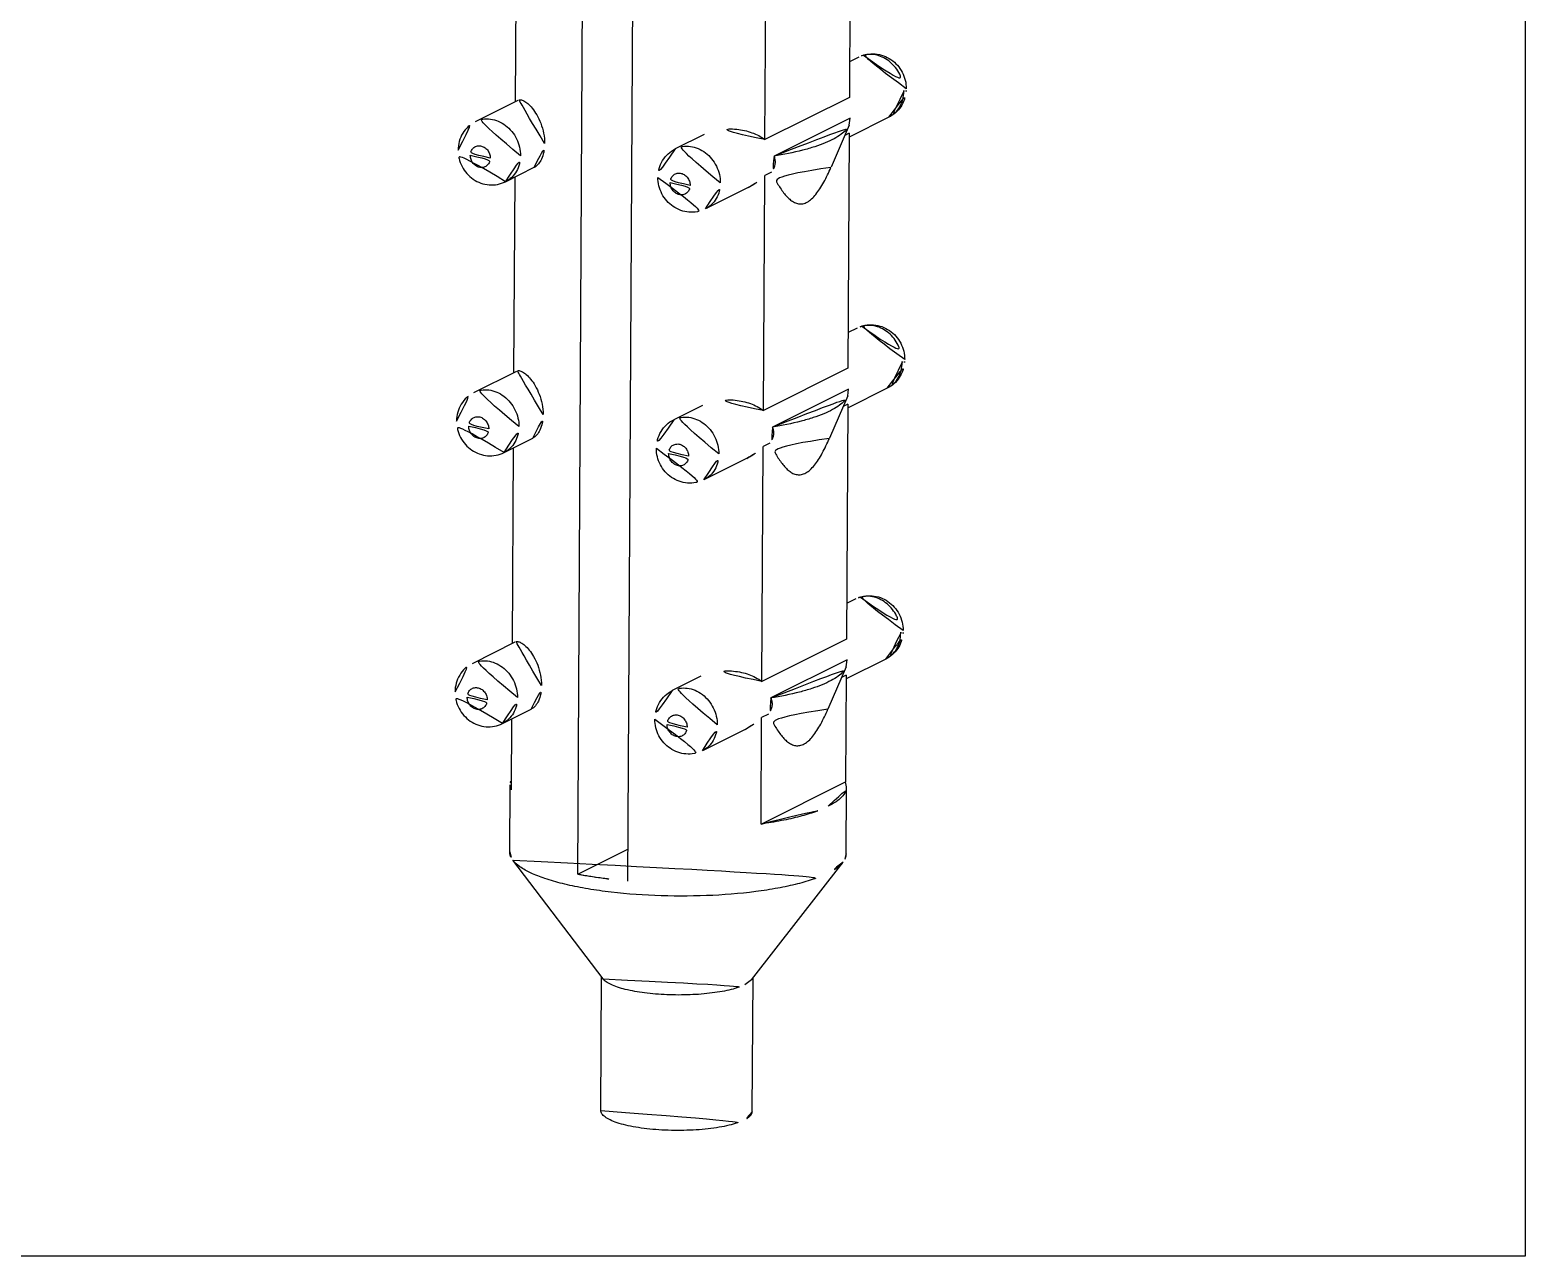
# Model space of a CAD drawing. Extents: x 16296675204 to 16296683393, y -37409618576 to -37409617244.
# Drawn here: x 16296676148.65 to 16296676175.31, y -37409618176.88 to -37409618155.02 of the extents above; entities that cross this region are included whole.
import ezdxf

# ---------------------------------------------------------------- set-up
doc = ezdxf.new("R2010")
doc.units = 0
doc.header["$LTSCALE"] = 10
doc.header["$MEASUREMENT"] = 0
doc.layers.get('0').update_dxf_attribs({"linetype": 'CONTINUOUS'})
doc.layers.add('02___PRT_ALL_AXES', color=7, linetype='CONTINUOUS')

msp = doc.modelspace()

# ---------------------------------------------------------------- linework, layer by layer
at = {"color": 7, "linetype": 'Continuous'}
for p, q in [((16296676158.42058, -37409618170.073677), (16296676158.58511, -37409618140.796539)), ((16296676159.311411, -37409618170.195374), (16296676159.47595, -37409618140.918243)), ((16296676163.276131, -37409618156.589317), (16296676161.92028, -37409618157.267052)), ((16296676163.2614, -37409618156.712936), (16296676163.276131, -37409618156.589317)), ((16296676163.261431, -37409618156.712784), (16296676162.936239, -37409618157.464157)), ((16296676163.260691, -37409618156.859909), (16296676163.18037, -37409618156.900047)), ((16296676161.87434, -37409618157.552887), (16296676161.75396, -37409618157.61306)), ((16296676163.24898, -37409618161.420532), (16296676161.893129, -37409618162.098267)), ((16296676163.234249, -37409618161.544159), (16296676163.24898, -37409618161.420532)), ((16296676163.23427, -37409618161.543991), (16296676162.90909, -37409618162.295357)), ((16296676163.23354, -37409618161.691116), (16296676163.153219, -37409618161.73127)), ((16296676161.847191, -37409618162.384102), (16296676161.72681, -37409618162.444267)), ((16296676163.22183, -37409618166.251747), (16296676161.86598, -37409618166.929466)), ((16296676163.2071, -37409618166.375366), (16296676163.22183, -37409618166.251747)), ((16296676163.207121, -37409618166.375198), (16296676162.881941, -37409618167.126579)), ((16296676163.206381, -37409618166.522331), (16296676163.12607, -37409618166.562477)), ((16296676161.82004, -37409618167.215309), (16296676161.699659, -37409618167.275482)), ((16296676161.688971, -37409618169.177383), (16296676163.1957, -37409618168.424217)), ((16296676163.215191, -37409618168.513496), (16296676163.1957, -37409618168.424217)), ((16296676157.2153, -37409618168.479622), (16296676157.2348, -37409618168.568901)), ((16296676158.42058, -37409618170.073677), (16296676159.31461, -37409618169.626793))]:
    msp.add_line(p, q, dxfattribs=at)
msp.add_lwpolyline([(16296676175.311331, -37409618176.88224), (16296676121.994961, -37409618176.88224), (16296676121.994961, -37409618094.542526), (16296676175.311331, -37409618094.542526)], close=True)
for centre, radius, start, end in [((16296676163.63102, -37409618155.901657), 0.447859, 105.0907784, 116.5407124), ((16296676163.601139, -37409618156.107269), 0.632541, 359.6900716, 3.3253834), ((16296676163.672871, -37409618156.060837), 0.604471, 354.7316924, 359.6765207), ((16296676163.60387, -37409618160.732857), 0.447859, 105.0907784, 116.5407124), ((16296676163.57399, -37409618160.938477), 0.632541, 359.6900716, 3.3253834), ((16296676163.64572, -37409618160.892059), 0.604471, 354.7316924, 359.6765207), ((16296676163.576719, -37409618165.564079), 0.447859, 105.0907784, 116.5407124), ((16296676163.546841, -37409618165.769691), 0.632541, 359.6900716, 3.3253834), ((16296676163.61857, -37409618165.723267), 0.604471, 354.7316924, 359.6765207)]:
    msp.add_arc(centre, radius, start, end, dxfattribs=at)
for points, knots in [([(16296676164.27733, -37409618156.064262), (16296676164.277611, -37409618156.013657), (16296676164.26543, -37409618155.911812), (16296676164.211069, -37409618155.76828), (16296676164.12397, -37409618155.641823), (16296676164.00919, -37409618155.540268), (16296676163.873159, -37409618155.47052), (16296676163.72411, -37409618155.438011), (16296676163.572069, -37409618155.445999), (16296676163.47571, -37409618155.478592), (16296676163.430901, -37409618155.500977)], [0, 0, 0, 0, 0.125412163, 0.251172451, 0.376846193, 0.502210914, 0.627115299, 0.751613101, 0.875868664, 1, 1, 1, 1]), ([(16296676163.51442, -37409618155.469254), (16296676163.55357, -37409618155.458687), (16296676163.636221, -37409618155.447998), (16296676163.76173, -37409618155.464317), (16296676163.883471, -37409618155.511467), (16296676164.033119, -37409618155.612328), (16296676164.177389, -37409618155.796913), (16296676164.22732, -37409618155.979118), (16296676164.232611, -37409618156.070572)], [0, 0, 0, 0, 0.114836293, 0.232872755, 0.355002748, 0.481207114, 0.740522847, 1, 1, 1, 1]), ([(16296676164.233669, -37409618156.110687), (16296676164.233391, -37409618156.159897), (16296676164.22143, -37409618156.256897), (16296676164.16806, -37409618156.390617), (16296676164.082661, -37409618156.501183), (16296676164.00746, -37409618156.554337), (16296676163.96743, -37409618156.574364)], [0, 0, 0, 0, 0.26305497, 0.516337838, 0.760764768, 1, 1, 1, 1]), ([(16296676163.96744, -37409618156.574364), (16296676164.01016, -37409618156.553001), (16296676164.09041, -37409618156.498756), (16296676164.185499, -37409618156.389267), (16296676164.250031, -37409618156.259132), (16296676164.27037, -37409618156.164207), (16296676164.27479, -37409618156.116348)], [0, 0, 0, 0, 0.24938222, 0.499005027, 0.74905058, 1, 1, 1, 1]), ([(16296676156.286751, -37409618157.159309), (16296676156.287041, -37409618157.106903), (16296676156.30127, -37409618157.001823), (16296676156.363529, -37409618156.855919), (16296676156.46311, -37409618156.732773), (16296676156.550079, -37409618156.672478), (16296676156.59664, -37409618156.649208)], [0, 0, 0, 0, 0.250995241, 0.50113091, 0.750689667, 1, 1, 1, 1]), ([(16296676157.39941, -37409618157.258911), (16296676157.3997, -37409618157.207527), (16296676157.387501, -37409618157.103439), (16296676157.334181, -37409618156.955521), (16296676157.24917, -37409618156.823067), (16296676157.13806, -37409618156.714973), (16296676157.007999, -37409618156.638542), (16296676156.867439, -37409618156.599312), (16296676156.725969, -37409618156.60054), (16296676156.63715, -37409618156.62896), (16296676156.59664, -37409618156.649223)], [0, 0, 0, 0, 0.129451959, 0.261224906, 0.393027892, 0.522644409, 0.648310085, 0.769235401, 0.885888901, 1, 1, 1, 1]), ([(16296676161.92028, -37409618157.267052), (16296676162.09136, -37409618157.239197), (16296676162.33573, -37409618157.190666), (16296676162.63917, -37409618157.103737), (16296676162.82762, -37409618157.035851), (16296676162.985689, -37409618156.963051), (16296676163.111931, -37409618156.885986), (16296676163.20528, -37409618156.80529), (16296676163.2481, -37409618156.743492), (16296676163.26133, -37409618156.712936)], [0, 0, 0, 0, 0.349334638, 0.501144104, 0.635835368, 0.752632332, 0.851368115, 0.932906752, 1, 1, 1, 1]), ([(16296676157.133169, -37409618157.72258), (16296676157.088369, -37409618157.74498), (16296676156.992001, -37409618157.777573), (16296676156.83996, -37409618157.785561), (16296676156.690889, -37409618157.753036), (16296676156.55484, -37409618157.683273), (16296676156.440069, -37409618157.581711), (16296676156.352989, -37409618157.455254), (16296676156.298639, -37409618157.311729), (16296676156.286461, -37409618157.209908), (16296676156.286751, -37409618157.159309)], [0, 0, 0, 0, 0.124126653, 0.248392657, 0.372910641, 0.497833568, 0.623206885, 0.748876612, 0.874606125, 1, 1, 1, 1]), ([(16296676156.861349, -37409618157.301064), (16296676156.8615, -37409618157.275421), (16296676156.852209, -37409618157.223373), (16296676156.81378, -37409618157.155037), (16296676156.75593, -37409618157.104202), (16296676156.68631, -37409618157.078667), (16296676156.61484, -37409618157.083611), (16296676156.553761, -37409618157.119568), (16296676156.513901, -37409618157.179733), (16296676156.505159, -37409618157.227913), (16296676156.50502, -37409618157.252388)], [0, 0, 0, 0, 0.13222119, 0.266287333, 0.39709956, 0.521213518, 0.638907507, 0.754510424, 0.873783701, 1, 1, 1, 1]), ([(16296676160.159981, -37409618157.135986), (16296676160.11342, -37409618157.159264), (16296676160.026449, -37409618157.219551), (16296676159.92687, -37409618157.34269), (16296676159.864599, -37409618157.488586), (16296676159.85038, -37409618157.593681), (16296676159.85008, -37409618157.646088)], [0, 0, 0, 0, 0.249297278, 0.498857891, 0.749003889, 1, 1, 1, 1]), ([(16296676160.962749, -37409618157.745689), (16296676160.963039, -37409618157.694313), (16296676160.95083, -37409618157.590218), (16296676160.89752, -37409618157.442299), (16296676160.81251, -37409618157.309837), (16296676160.701401, -37409618157.201736), (16296676160.571341, -37409618157.12532), (16296676160.430771, -37409618157.08609), (16296676160.28931, -37409618157.087318), (16296676160.200491, -37409618157.115738), (16296676160.159981, -37409618157.135986)], [0, 0, 0, 0, 0.129451958, 0.261224906, 0.393027891, 0.522644409, 0.648310085, 0.769235401, 0.885888901, 1, 1, 1, 1]), ([(16296676156.50502, -37409618157.252388), (16296676156.504881, -37409618157.27803), (16296676156.51417, -37409618157.330093), (16296676156.552601, -37409618157.398407), (16296676156.610451, -37409618157.449249), (16296676156.680071, -37409618157.474777), (16296676156.751539, -37409618157.469841), (16296676156.81262, -37409618157.433884), (16296676156.85248, -37409618157.373718), (16296676156.861219, -37409618157.325546), (16296676156.861349, -37409618157.301064)], [0, 0, 0, 0, 0.13222119, 0.266287333, 0.39709956, 0.521213518, 0.638907507, 0.754510424, 0.873783701, 1, 1, 1, 1]), ([(16296676157.133169, -37409618157.722572), (16296676157.173201, -37409618157.70256), (16296676157.24839, -37409618157.649399), (16296676157.333799, -37409618157.538834), (16296676157.387171, -37409618157.405121), (16296676157.39913, -37409618157.308113), (16296676157.39941, -37409618157.258911)], [0, 0, 0, 0, 0.239235232, 0.483662162, 0.73694503, 1, 1, 1, 1]), ([(16296676161.92028, -37409618157.267052), (16296676161.92948, -37409618157.28653), (16296676161.94421, -37409618157.329567), (16296676161.947029, -37409618157.402451), (16296676161.92378, -37409618157.48069), (16296676161.892879, -37409618157.529198), (16296676161.87434, -37409618157.552887)], [0, 0, 0, 0, 0.211465199, 0.441327156, 0.704593952, 1, 1, 1, 1]), ([(16296676162.934099, -37409618157.469116), (16296676162.89558, -37409618157.558197), (16296676162.835211, -37409618157.687027), (16296676162.742519, -37409618157.845482), (16296676162.67124, -37409618157.946487), (16296676162.596531, -37409618158.028526), (16296676162.518551, -37409618158.087341), (16296676162.43778, -37409618158.118927), (16296676162.35746, -37409618158.120163), (16296676162.28244, -37409618158.094902), (16296676162.21344, -37409618158.049812), (16296676162.149059, -37409618157.989723), (16296676162.066031, -37409618157.890968), (16296676161.972059, -37409618157.744881), (16296676161.9065, -37409618157.61911), (16296676161.87434, -37409618157.552887)], [0, 0, 0, 0, 0.173087809, 0.253248541, 0.327149648, 0.39319113, 0.450410232, 0.499910326, 0.545212741, 0.590633428, 0.638989322, 0.691185098, 0.747191114, 0.868708797, 1, 1, 1, 1]), ([(16296676159.85008, -37409618157.646088), (16296676159.8498, -37409618157.696693), (16296676159.86199, -37409618157.798538), (16296676159.916349, -37409618157.94207), (16296676160.00345, -37409618158.068527), (16296676160.118219, -37409618158.170082), (16296676160.254259, -37409618158.23983), (16296676160.403311, -37409618158.272339), (16296676160.55534, -37409618158.264351), (16296676160.651711, -37409618158.231758), (16296676160.69651, -37409618158.209358)], [0, 0, 0, 0, 0.125412162, 0.251172451, 0.376846193, 0.502210914, 0.627115299, 0.751613101, 0.875868664, 1, 1, 1, 1]), ([(16296676160.068359, -37409618157.739166), (16296676160.06822, -37409618157.764809), (16296676160.077511, -37409618157.816856), (16296676160.115931, -37409618157.885193), (16296676160.17379, -37409618157.936028), (16296676160.24341, -37409618157.961563), (16296676160.31488, -37409618157.956619), (16296676160.375959, -37409618157.920662), (16296676160.415819, -37409618157.860497), (16296676160.424561, -37409618157.812317), (16296676160.42469, -37409618157.787842)], [0, 0, 0, 0, 0.132221257, 0.26628734, 0.397099522, 0.521213448, 0.638907473, 0.75451043, 0.873783761, 1, 1, 1, 1]), ([(16296676160.42469, -37409618157.787842), (16296676160.424841, -37409618157.762199), (16296676160.41555, -37409618157.710136), (16296676160.377119, -37409618157.641823), (16296676160.319269, -37409618157.590981), (16296676160.249649, -37409618157.565453), (16296676160.178181, -37409618157.570389), (16296676160.1171, -37409618157.606354), (16296676160.07723, -37409618157.666512), (16296676160.068501, -37409618157.714684), (16296676160.068359, -37409618157.739166)], [0, 0, 0, 0, 0.132221257, 0.26628734, 0.397099522, 0.521213448, 0.638907473, 0.75451043, 0.873783761, 1, 1, 1, 1]), ([(16296676160.69651, -37409618158.209351), (16296676160.73654, -37409618158.189339), (16296676160.811729, -37409618158.136177), (16296676160.897141, -37409618158.025612), (16296676160.9505, -37409618157.891899), (16296676160.962469, -37409618157.794891), (16296676160.962749, -37409618157.745689)], [0, 0, 0, 0, 0.239235232, 0.483662162, 0.73694503, 1, 1, 1, 1]), ([(16296676164.250179, -37409618160.89547), (16296676164.25046, -37409618160.844856), (16296676164.238279, -37409618160.743019), (16296676164.18391, -37409618160.599487), (16296676164.096821, -37409618160.473022), (16296676163.98204, -37409618160.371483), (16296676163.84601, -37409618160.301727), (16296676163.696951, -37409618160.269218), (16296676163.54492, -37409618160.277206), (16296676163.448561, -37409618160.309799), (16296676163.403749, -37409618160.332199)], [0, 0, 0, 0, 0.125412163, 0.251172451, 0.376846193, 0.502210914, 0.627115299, 0.751613101, 0.875868664, 1, 1, 1, 1]), ([(16296676163.48727, -37409618160.300453), (16296676163.526421, -37409618160.289902), (16296676163.60907, -37409618160.279213), (16296676163.734579, -37409618160.295532), (16296676163.856319, -37409618160.342667), (16296676164.00597, -37409618160.443542), (16296676164.15024, -37409618160.628113), (16296676164.200171, -37409618160.810333), (16296676164.20546, -37409618160.901787)], [0, 0, 0, 0, 0.114836293, 0.232872755, 0.355002748, 0.481207114, 0.740522847, 1, 1, 1, 1]), ([(16296676164.20652, -37409618160.941902), (16296676164.20624, -37409618160.991096), (16296676164.194281, -37409618161.088112), (16296676164.140909, -37409618161.221817), (16296676164.05551, -37409618161.33239), (16296676163.98031, -37409618161.385551), (16296676163.940281, -37409618161.405563)], [0, 0, 0, 0, 0.26305497, 0.516337838, 0.760764768, 1, 1, 1, 1]), ([(16296676163.940281, -37409618161.405571), (16296676163.983009, -37409618161.384216), (16296676164.063259, -37409618161.329964), (16296676164.15835, -37409618161.220482), (16296676164.222879, -37409618161.090347), (16296676164.243219, -37409618160.995422), (16296676164.247629, -37409618160.947563)], [0, 0, 0, 0, 0.24938222, 0.499005027, 0.74905058, 1, 1, 1, 1]), ([(16296676157.372259, -37409618162.090118), (16296676157.372549, -37409618162.03875), (16296676157.36034, -37409618161.934647), (16296676157.30703, -37409618161.786728), (16296676157.222019, -37409618161.654266), (16296676157.110901, -37409618161.546181), (16296676156.98085, -37409618161.469757), (16296676156.840281, -37409618161.430527), (16296676156.69882, -37409618161.431763), (16296676156.610001, -37409618161.460167), (16296676156.56949, -37409618161.480423)], [0, 0, 0, 0, 0.129451959, 0.261224906, 0.393027892, 0.522644409, 0.648310085, 0.769235401, 0.885888901, 1, 1, 1, 1]), ([(16296676156.25959, -37409618161.990517), (16296676156.25989, -37409618161.938118), (16296676156.274111, -37409618161.833023), (16296676156.33637, -37409618161.687134), (16296676156.435961, -37409618161.563988), (16296676156.52293, -37409618161.503693), (16296676156.56949, -37409618161.480423)], [0, 0, 0, 0, 0.250995241, 0.50113091, 0.750689667, 1, 1, 1, 1]), ([(16296676161.893129, -37409618162.098267), (16296676162.064211, -37409618162.070396), (16296676162.30858, -37409618162.021873), (16296676162.61202, -37409618161.934952), (16296676162.800461, -37409618161.867073), (16296676162.95854, -37409618161.794258), (16296676163.08477, -37409618161.717209), (16296676163.178129, -37409618161.636497), (16296676163.220949, -37409618161.574699), (16296676163.23418, -37409618161.544151)], [0, 0, 0, 0, 0.349334638, 0.501144104, 0.635835368, 0.752632332, 0.851368115, 0.932906752, 1, 1, 1, 1]), ([(16296676156.8342, -37409618162.132278), (16296676156.834351, -37409618162.106644), (16296676156.82506, -37409618162.054573), (16296676156.786631, -37409618161.986259), (16296676156.728781, -37409618161.935417), (16296676156.659161, -37409618161.909882), (16296676156.58769, -37409618161.914818), (16296676156.526609, -37409618161.950783), (16296676156.48674, -37409618162.010941), (16296676156.47801, -37409618162.05912), (16296676156.477871, -37409618162.083603)], [0, 0, 0, 0, 0.13222119, 0.266287333, 0.39709956, 0.521213518, 0.638907507, 0.754510424, 0.873783701, 1, 1, 1, 1]), ([(16296676160.13283, -37409618161.967194), (16296676160.086269, -37409618161.990463), (16296676159.9993, -37409618162.050758), (16296676159.899719, -37409618162.173897), (16296676159.83745, -37409618162.319801), (16296676159.823231, -37409618162.424896), (16296676159.822929, -37409618162.477287)], [0, 0, 0, 0, 0.249297278, 0.498857891, 0.749003889, 1, 1, 1, 1]), ([(16296676160.935591, -37409618162.576897), (16296676160.935881, -37409618162.525528), (16296676160.923679, -37409618162.421432), (16296676160.870371, -37409618162.273514), (16296676160.785351, -37409618162.141052), (16296676160.67424, -37409618162.032959), (16296676160.544189, -37409618161.956543), (16296676160.40362, -37409618161.917297), (16296676160.262159, -37409618161.918533), (16296676160.17334, -37409618161.946953), (16296676160.13283, -37409618161.967201)], [0, 0, 0, 0, 0.129451958, 0.261224906, 0.393027891, 0.522644409, 0.648310085, 0.769235401, 0.885888901, 1, 1, 1, 1]), ([(16296676157.10602, -37409618162.553787), (16296676157.06122, -37409618162.576187), (16296676156.964849, -37409618162.60878), (16296676156.812811, -37409618162.616768), (16296676156.66374, -37409618162.584251), (16296676156.527691, -37409618162.514481), (16296676156.41291, -37409618162.412933), (16296676156.32584, -37409618162.286453), (16296676156.27149, -37409618162.142937), (16296676156.25931, -37409618162.041107), (16296676156.25959, -37409618161.990517)], [0, 0, 0, 0, 0.124126653, 0.248392657, 0.372910641, 0.497833568, 0.623206885, 0.748876612, 0.874606125, 1, 1, 1, 1]), ([(16296676156.477871, -37409618162.083603), (16296676156.47773, -37409618162.109253), (16296676156.48702, -37409618162.161301), (16296676156.52544, -37409618162.229607), (16296676156.5833, -37409618162.280457), (16296676156.65292, -37409618162.305992), (16296676156.72439, -37409618162.301064), (16296676156.785469, -37409618162.265091), (16296676156.825331, -37409618162.204933), (16296676156.83407, -37409618162.156754), (16296676156.8342, -37409618162.132278)], [0, 0, 0, 0, 0.13222119, 0.266287333, 0.39709956, 0.521213518, 0.638907507, 0.754510424, 0.873783701, 1, 1, 1, 1]), ([(16296676157.10602, -37409618162.553787), (16296676157.146049, -37409618162.533768), (16296676157.221239, -37409618162.480614), (16296676157.30665, -37409618162.370049), (16296676157.36001, -37409618162.236328), (16296676157.371981, -37409618162.139328), (16296676157.372259, -37409618162.090118)], [0, 0, 0, 0, 0.239235232, 0.483662162, 0.73694503, 1, 1, 1, 1]), ([(16296676161.893129, -37409618162.098267), (16296676161.90233, -37409618162.117737), (16296676161.917061, -37409618162.160767), (16296676161.91988, -37409618162.233658), (16296676161.896629, -37409618162.311897), (16296676161.86573, -37409618162.360413), (16296676161.847191, -37409618162.384102)], [0, 0, 0, 0, 0.211465199, 0.441327156, 0.704593952, 1, 1, 1, 1]), ([(16296676159.822929, -37409618162.477287), (16296676159.822651, -37409618162.527901), (16296676159.834841, -37409618162.629753), (16296676159.8892, -37409618162.773277), (16296676159.976299, -37409618162.899742), (16296676160.09107, -37409618163.001289), (16296676160.2271, -37409618163.071037), (16296676160.37616, -37409618163.103554), (16296676160.528191, -37409618163.095558), (16296676160.624559, -37409618163.062973), (16296676160.669359, -37409618163.040573)], [0, 0, 0, 0, 0.125412162, 0.251172451, 0.376846193, 0.502210914, 0.627115299, 0.751613101, 0.875868664, 1, 1, 1, 1]), ([(16296676160.397539, -37409618162.619057), (16296676160.39769, -37409618162.593407), (16296676160.388399, -37409618162.541351), (16296676160.34997, -37409618162.473038), (16296676160.29212, -37409618162.422203), (16296676160.2225, -37409618162.39666), (16296676160.15103, -37409618162.401604), (16296676160.089951, -37409618162.437561), (16296676160.050079, -37409618162.497719), (16296676160.041349, -37409618162.545898), (16296676160.04121, -37409618162.570374)], [0, 0, 0, 0, 0.132221257, 0.26628734, 0.397099522, 0.521213448, 0.638907473, 0.75451043, 0.873783761, 1, 1, 1, 1]), ([(16296676162.90695, -37409618162.300331), (16296676162.868429, -37409618162.389397), (16296676162.80806, -37409618162.518227), (16296676162.71537, -37409618162.676697), (16296676162.644091, -37409618162.777687), (16296676162.56938, -37409618162.859741), (16296676162.4914, -37409618162.918549), (16296676162.410629, -37409618162.950142), (16296676162.330311, -37409618162.951378), (16296676162.255289, -37409618162.926109), (16296676162.186291, -37409618162.881027), (16296676162.121901, -37409618162.82093), (16296676162.038879, -37409618162.722183), (16296676161.94491, -37409618162.576088), (16296676161.879351, -37409618162.450317), (16296676161.847191, -37409618162.384102)], [0, 0, 0, 0, 0.173087809, 0.253248541, 0.327149648, 0.39319113, 0.450410232, 0.499910326, 0.545212741, 0.590633428, 0.638989322, 0.691185098, 0.747191114, 0.868708797, 1, 1, 1, 1]), ([(16296676160.04121, -37409618162.570374), (16296676160.041071, -37409618162.596024), (16296676160.05036, -37409618162.648079), (16296676160.088779, -37409618162.716393), (16296676160.146641, -37409618162.767227), (16296676160.216261, -37409618162.79277), (16296676160.287729, -37409618162.787827), (16296676160.34881, -37409618162.751869), (16296676160.38867, -37409618162.691711), (16296676160.397409, -37409618162.643532), (16296676160.397539, -37409618162.619057)], [0, 0, 0, 0, 0.132221257, 0.26628734, 0.397099522, 0.521213448, 0.638907473, 0.75451043, 0.873783761, 1, 1, 1, 1]), ([(16296676160.669359, -37409618163.040558), (16296676160.709379, -37409618163.020554), (16296676160.78458, -37409618162.967377), (16296676160.869989, -37409618162.856827), (16296676160.923349, -37409618162.723106), (16296676160.93532, -37409618162.626106), (16296676160.935591, -37409618162.576897)], [0, 0, 0, 0, 0.239235232, 0.483662162, 0.73694503, 1, 1, 1, 1]), ([(16296676164.22303, -37409618165.726677), (16296676164.22331, -37409618165.676071), (16296676164.211121, -37409618165.574226), (16296676164.156759, -37409618165.430687), (16296676164.06967, -37409618165.30423), (16296676163.954889, -37409618165.20269), (16296676163.818859, -37409618165.132927), (16296676163.6698, -37409618165.100433), (16296676163.517771, -37409618165.108421), (16296676163.42141, -37409618165.141006), (16296676163.3766, -37409618165.163406)], [0, 0, 0, 0, 0.125412163, 0.251172451, 0.376846193, 0.502210914, 0.627115299, 0.751613101, 0.875868664, 1, 1, 1, 1]), ([(16296676163.460119, -37409618165.13166), (16296676163.499269, -37409618165.121109), (16296676163.581921, -37409618165.11042), (16296676163.70743, -37409618165.126747), (16296676163.829161, -37409618165.173889), (16296676163.978821, -37409618165.27475), (16296676164.123091, -37409618165.459328), (16296676164.173019, -37409618165.641541), (16296676164.17831, -37409618165.732986)], [0, 0, 0, 0, 0.114836293, 0.232872755, 0.355002748, 0.481207114, 0.740522847, 1, 1, 1, 1]), ([(16296676163.91313, -37409618166.236778), (16296676163.95586, -37409618166.215424), (16296676164.03611, -37409618166.161179), (16296676164.131201, -37409618166.051689), (16296676164.19573, -37409618165.921547), (16296676164.21607, -37409618165.82663), (16296676164.22048, -37409618165.77877)], [0, 0, 0, 0, 0.24938222, 0.499005027, 0.74905058, 1, 1, 1, 1]), ([(16296676164.179371, -37409618165.773109), (16296676164.17909, -37409618165.822319), (16296676164.16712, -37409618165.919319), (16296676164.11376, -37409618166.05304), (16296676164.028351, -37409618166.163597), (16296676163.953159, -37409618166.216759), (16296676163.91313, -37409618166.236778)], [0, 0, 0, 0, 0.26305497, 0.516337838, 0.760764768, 1, 1, 1, 1]), ([(16296676157.3451, -37409618166.921333), (16296676157.34539, -37409618166.869957), (16296676157.333191, -37409618166.765862), (16296676157.279881, -37409618166.617943), (16296676157.19486, -37409618166.485481), (16296676157.08375, -37409618166.377388), (16296676156.953699, -37409618166.300957), (16296676156.813129, -37409618166.261726), (16296676156.671671, -37409618166.262962), (16296676156.58285, -37409618166.291382), (16296676156.542339, -37409618166.311638)], [0, 0, 0, 0, 0.129451959, 0.261224906, 0.393027892, 0.522644409, 0.648310085, 0.769235401, 0.885888901, 1, 1, 1, 1]), ([(16296676156.232441, -37409618166.821716), (16296676156.23274, -37409618166.769333), (16296676156.24696, -37409618166.664238), (16296676156.309219, -37409618166.518341), (16296676156.40881, -37409618166.395203), (16296676156.495781, -37409618166.3349), (16296676156.542339, -37409618166.31163)], [0, 0, 0, 0, 0.250995241, 0.50113091, 0.750689667, 1, 1, 1, 1]), ([(16296676161.86598, -37409618166.929466), (16296676162.03706, -37409618166.901619), (16296676162.281429, -37409618166.853081), (16296676162.584869, -37409618166.766159), (16296676162.77331, -37409618166.698273), (16296676162.931391, -37409618166.625473), (16296676163.057619, -37409618166.548424), (16296676163.15098, -37409618166.467712), (16296676163.1938, -37409618166.405907), (16296676163.207029, -37409618166.375366)], [0, 0, 0, 0, 0.349334638, 0.501144104, 0.635835368, 0.752632332, 0.851368115, 0.932906752, 1, 1, 1, 1]), ([(16296676156.807051, -37409618166.963493), (16296676156.807199, -37409618166.937843), (16296676156.797911, -37409618166.885788), (16296676156.75948, -37409618166.817467), (16296676156.70163, -37409618166.766617), (16296676156.63201, -37409618166.741096), (16296676156.560539, -37409618166.746033), (16296676156.49946, -37409618166.78199), (16296676156.459591, -37409618166.842163), (16296676156.450859, -37409618166.890327), (16296676156.45072, -37409618166.91481)], [0, 0, 0, 0, 0.13222119, 0.266287333, 0.39709956, 0.521213518, 0.638907507, 0.754510424, 0.873783701, 1, 1, 1, 1]), ([(16296676160.10568, -37409618166.798409), (16296676160.05912, -37409618166.821678), (16296676159.972151, -37409618166.881973), (16296676159.872561, -37409618167.005112), (16296676159.810301, -37409618167.151009), (16296676159.79608, -37409618167.256104), (16296676159.79578, -37409618167.308502)], [0, 0, 0, 0, 0.249297278, 0.498857891, 0.749003889, 1, 1, 1, 1]), ([(16296676160.90844, -37409618167.408112), (16296676160.90873, -37409618167.356743), (16296676160.89653, -37409618167.25264), (16296676160.84321, -37409618167.104721), (16296676160.7582, -37409618166.97226), (16296676160.647091, -37409618166.864166), (16296676160.51704, -37409618166.787743), (16296676160.376471, -37409618166.748512), (16296676160.23501, -37409618166.749741), (16296676160.146179, -37409618166.77816), (16296676160.10568, -37409618166.798424)], [0, 0, 0, 0, 0.129451958, 0.261224906, 0.393027891, 0.522644409, 0.648310085, 0.769235401, 0.885888901, 1, 1, 1, 1]), ([(16296676157.078871, -37409618167.385002), (16296676157.034069, -37409618167.407387), (16296676156.9377, -37409618167.439987), (16296676156.78566, -37409618167.447983), (16296676156.636589, -37409618167.415459), (16296676156.50054, -37409618167.345703), (16296676156.385759, -37409618167.244133), (16296676156.298691, -37409618167.117668), (16296676156.244341, -37409618166.974152), (16296676156.232161, -37409618166.87233), (16296676156.232441, -37409618166.821716)], [0, 0, 0, 0, 0.124126653, 0.248392657, 0.372910641, 0.497833568, 0.623206885, 0.748876612, 0.874606125, 1, 1, 1, 1]), ([(16296676156.45072, -37409618166.91481), (16296676156.450569, -37409618166.940453), (16296676156.459869, -37409618166.992508), (16296676156.498289, -37409618167.060829), (16296676156.556141, -37409618167.111671), (16296676156.625759, -37409618167.137199), (16296676156.697229, -37409618167.132263), (16296676156.75832, -37409618167.096313), (16296676156.79818, -37409618167.03614), (16296676156.806919, -37409618166.987968), (16296676156.807051, -37409618166.963493)], [0, 0, 0, 0, 0.13222119, 0.266287333, 0.39709956, 0.521213518, 0.638907507, 0.754510424, 0.873783701, 1, 1, 1, 1]), ([(16296676157.078871, -37409618167.384987), (16296676157.118891, -37409618167.364983), (16296676157.19409, -37409618167.311821), (16296676157.27949, -37409618167.201263), (16296676157.332861, -37409618167.067543), (16296676157.34483, -37409618166.970543), (16296676157.3451, -37409618166.921333)], [0, 0, 0, 0, 0.239235232, 0.483662162, 0.73694503, 1, 1, 1, 1]), ([(16296676161.86598, -37409618166.929466), (16296676161.875179, -37409618166.948952), (16296676161.88991, -37409618166.991989), (16296676161.892719, -37409618167.064873), (16296676161.86948, -37409618167.143097), (16296676161.838579, -37409618167.19162), (16296676161.82004, -37409618167.215309)], [0, 0, 0, 0, 0.211465199, 0.441327156, 0.704593952, 1, 1, 1, 1]), ([(16296676159.79578, -37409618167.308502), (16296676159.7955, -37409618167.359123), (16296676159.80769, -37409618167.460953), (16296676159.862049, -37409618167.604492), (16296676159.949141, -37409618167.730957), (16296676160.063919, -37409618167.832497), (16296676160.199949, -37409618167.902252), (16296676160.34901, -37409618167.934753), (16296676160.50104, -37409618167.926773), (16296676160.597401, -37409618167.894173), (16296676160.64221, -37409618167.87178)], [0, 0, 0, 0, 0.125412162, 0.251172451, 0.376846193, 0.502210914, 0.627115299, 0.751613101, 0.875868664, 1, 1, 1, 1]), ([(16296676160.37039, -37409618167.450256), (16296676160.370541, -37409618167.424622), (16296676160.36125, -37409618167.372566), (16296676160.322821, -37409618167.304237), (16296676160.264971, -37409618167.253403), (16296676160.195351, -37409618167.227867), (16296676160.12388, -37409618167.232811), (16296676160.062799, -37409618167.268768), (16296676160.02293, -37409618167.328934), (16296676160.0142, -37409618167.377113), (16296676160.014059, -37409618167.401588)], [0, 0, 0, 0, 0.132221257, 0.26628734, 0.397099522, 0.521213448, 0.638907473, 0.75451043, 0.873783761, 1, 1, 1, 1]), ([(16296676162.879801, -37409618167.131538), (16296676162.84128, -37409618167.220619), (16296676162.780899, -37409618167.349449), (16296676162.688219, -37409618167.507896), (16296676162.61694, -37409618167.60891), (16296676162.542231, -37409618167.690948), (16296676162.464251, -37409618167.749763), (16296676162.383471, -37409618167.781349), (16296676162.30315, -37409618167.782593), (16296676162.22814, -37409618167.757317), (16296676162.15914, -37409618167.712227), (16296676162.094749, -37409618167.652138), (16296676162.01173, -37409618167.553391), (16296676161.917761, -37409618167.407303), (16296676161.8522, -37409618167.281532), (16296676161.82004, -37409618167.215309)], [0, 0, 0, 0, 0.173087809, 0.253248541, 0.327149648, 0.39319113, 0.450410232, 0.499910326, 0.545212741, 0.590633428, 0.638989322, 0.691185098, 0.747191114, 0.868708797, 1, 1, 1, 1]), ([(16296676160.014059, -37409618167.401588), (16296676160.01391, -37409618167.427231), (16296676160.023199, -37409618167.479286), (16296676160.06163, -37409618167.547607), (16296676160.11948, -37409618167.59845), (16296676160.1891, -37409618167.623978), (16296676160.260571, -37409618167.619041), (16296676160.321659, -37409618167.583076), (16296676160.361521, -37409618167.522919), (16296676160.370251, -37409618167.474747), (16296676160.37039, -37409618167.450256)], [0, 0, 0, 0, 0.132221257, 0.26628734, 0.397099522, 0.521213448, 0.638907473, 0.75451043, 0.873783761, 1, 1, 1, 1]), ([(16296676160.64221, -37409618167.871773), (16296676160.68223, -37409618167.851761), (16296676160.757429, -37409618167.798599), (16296676160.842831, -37409618167.688026), (16296676160.8962, -37409618167.554321), (16296676160.908171, -37409618167.457314), (16296676160.90844, -37409618167.408112)], [0, 0, 0, 0, 0.239235232, 0.483662162, 0.73694503, 1, 1, 1, 1]), ([(16296676157.227961, -37409618168.409927), (16296676157.22591, -37409618168.415649), (16296676157.218781, -37409618168.438217), (16296676157.215401, -37409618168.462021), (16296676157.2153, -37409618168.479622)], [0, 0, 0, 0, 0.256459594, 1, 1, 1, 1]), ([(16296676162.887751, -37409618168.861649), (16296676162.936529, -37409618168.837273), (16296676163.02319, -37409618168.788254), (16296676163.129259, -37409618168.702751), (16296676163.197651, -37409618168.612007), (16296676163.21501, -37409618168.544479), (16296676163.215191, -37409618168.513496)], [0, 0, 0, 0, 0.327708956, 0.596202456, 0.81381354, 1, 1, 1, 1]), ([(16296676161.688971, -37409618169.177383), (16296676161.81127, -37409618169.160248), (16296676162.043249, -37409618169.122276), (16296676162.368, -37409618169.049919), (16296676162.647209, -37409618168.966331), (16296676162.814199, -37409618168.898407), (16296676162.887751, -37409618168.861649)], [0, 0, 0, 0, 0.297779508, 0.566554725, 0.801727028, 1, 1, 1, 1]), ([(16296676158.42058, -37409618170.073677), (16296676158.561911, -37409618170.101471), (16296676158.85804, -37409618170.149529), (16296676159.156219, -37409618170.182007), (16296676159.311411, -37409618170.195374)], [0, 0, 0, 0, 0.480442195, 1, 1, 1, 1])]:
    msp.add_open_spline(points, degree=3, knots=knots, dxfattribs=at)
at = {"layer": '02___PRT_ALL_AXES', "color": 7, "linetype": 'Continuous'}
for p, q in [((16296676163.28784, -37409618152.028702), (16296676163.26429, -37409618156.218979)), ((16296676157.32336, -37409618152.809883), (16296676157.30377, -37409618156.295738)), ((16296676161.757561, -37409618156.97213), (16296676161.781111, -37409618152.781853)), ((16296676163.430901, -37409618155.500977), (16296676163.26787, -37409618155.582481)), ((16296676156.59664, -37409618156.649208), (16296676157.359421, -37409618156.267921)), ((16296676163.26429, -37409618156.218979), (16296676161.757561, -37409618156.97213)), ((16296676163.96744, -37409618156.574364), (16296676163.260309, -37409618156.927834)), ((16296676160.672541, -37409618156.879784), (16296676160.159981, -37409618157.135986)), ((16296676163.260691, -37409618156.859909), (16296676163.237141, -37409618161.050194)), ((16296676157.133169, -37409618157.72258), (16296676157.645861, -37409618157.466309)), ((16296676157.296209, -37409618157.641083), (16296676157.276621, -37409618161.126953)), ((16296676161.73041, -37409618161.803337), (16296676161.75396, -37409618157.61306)), ((16296676161.45929, -37409618157.828079), (16296676160.69651, -37409618158.209358)), ((16296676163.403749, -37409618160.332199), (16296676163.240721, -37409618160.413696)), ((16296676156.56949, -37409618161.480423), (16296676157.33227, -37409618161.099136)), ((16296676163.237141, -37409618161.050194), (16296676161.73041, -37409618161.803337)), ((16296676163.940281, -37409618161.405571), (16296676163.23315, -37409618161.759033)), ((16296676160.64539, -37409618161.710983), (16296676160.13283, -37409618161.967194)), ((16296676163.23354, -37409618161.691116), (16296676163.20999, -37409618165.881401)), ((16296676157.10602, -37409618162.553787), (16296676157.61871, -37409618162.297523)), ((16296676157.26906, -37409618162.472298), (16296676157.24947, -37409618165.95816)), ((16296676161.70326, -37409618166.634552), (16296676161.72681, -37409618162.444267)), ((16296676161.43214, -37409618162.659286), (16296676160.669359, -37409618163.040573)), ((16296676163.3766, -37409618165.163406), (16296676163.21356, -37409618165.244904)), ((16296676156.542339, -37409618166.31163), (16296676157.30512, -37409618165.930344)), ((16296676163.20999, -37409618165.881401), (16296676161.70326, -37409618166.634552)), ((16296676163.91313, -37409618166.236778), (16296676163.205999, -37409618166.590248)), ((16296676160.61824, -37409618166.542198), (16296676160.10568, -37409618166.798409)), ((16296676163.206381, -37409618166.522331), (16296676163.1957, -37409618168.424217)), ((16296676157.078871, -37409618167.385002), (16296676157.59156, -37409618167.128731)), ((16296676157.241911, -37409618167.303497), (16296676157.2348, -37409618168.568901)), ((16296676161.688971, -37409618169.177383), (16296676161.699659, -37409618167.275482)), ((16296676161.404989, -37409618167.490501), (16296676160.64221, -37409618167.87178)), ((16296676157.20859, -37409618169.672638), (16296676157.21529, -37409618168.479698)), ((16296676163.20849, -37409618169.706352), (16296676163.2152, -37409618168.51342)), ((16296676158.871571, -37409618171.938477), (16296676157.264839, -37409618169.82299)), ((16296676161.520149, -37409618171.953369), (16296676163.15056, -37409618169.856056)), ((16296676158.832689, -37409618174.28643), (16296676158.846069, -37409618171.904907)), ((16296676161.520149, -37409618171.953369), (16296676161.39887, -37409618172.042686)), ((16296676161.53264, -37409618174.301598), (16296676161.54603, -37409618171.920067))]:
    msp.add_line(p, q, dxfattribs=at)
for points, knots in [([(16296676157.829491, -37409618157.04393), (16296676157.82984, -37409618156.981842), (16296676157.817221, -37409618156.85791), (16296676157.767059, -37409618156.684502), (16296676157.69619, -37409618156.534714), (16296676157.61705, -37409618156.41716), (16296676157.539869, -37409618156.333809), (16296676157.47781, -37409618156.2873), (16296676157.43346, -37409618156.267174), (16296676157.40572, -37409618156.260246), (16296676157.380659, -37409618156.260094), (16296676157.36562, -37409618156.264771), (16296676157.359039, -37409618156.26812)], [0, 0, 0, 0, 0.188908674, 0.376073293, 0.54675457, 0.691061789, 0.805447283, 0.891159386, 0.924666629, 0.953027635, 0.977533432, 1, 1, 1, 1]), ([(16296676161.757561, -37409618156.97213), (16296676161.688789, -37409618156.9179), (16296676161.566851, -37409618156.85714), (16296676161.393339, -37409618156.807617), (16296676161.107929, -37409618156.760872), (16296676160.84758, -37409618156.792343), (16296676160.671391, -37409618156.880363)], [0, 0, 0, 0, 0.232176021, 0.353206422, 0.477864579, 1, 1, 1, 1]), ([(16296676157.64422, -37409618157.467117), (16296676157.702339, -37409618157.438118), (16296676157.773451, -37409618157.341881), (16296676157.82011, -37409618157.189903), (16296676157.829201, -37409618157.094437), (16296676157.829491, -37409618157.04393)], [0, 0, 0, 0, 0.406664804, 0.683745555, 1, 1, 1, 1]), ([(16296676161.46084, -37409618157.827301), (16296676161.487869, -37409618157.813744), (16296676161.594101, -37409618157.755112), (16296676161.69142, -37409618157.679298), (16296676161.75396, -37409618157.61306)], [0, 0, 0, 0, 0.249256891, 1, 1, 1, 1]), ([(16296676157.80234, -37409618161.875137), (16296676157.802691, -37409618161.813049), (16296676157.79007, -37409618161.689133), (16296676157.73991, -37409618161.515709), (16296676157.669041, -37409618161.365913), (16296676157.589899, -37409618161.248367), (16296676157.512711, -37409618161.165024), (16296676157.450661, -37409618161.118523), (16296676157.406309, -37409618161.098373), (16296676157.378559, -37409618161.091469), (16296676157.35351, -37409618161.091301), (16296676157.33847, -37409618161.095993), (16296676157.331881, -37409618161.099327)], [0, 0, 0, 0, 0.188908674, 0.376073293, 0.54675457, 0.691061789, 0.805447283, 0.891159386, 0.924666629, 0.953027635, 0.977533432, 1, 1, 1, 1]), ([(16296676161.73041, -37409618161.803337), (16296676161.66164, -37409618161.749107), (16296676161.5397, -37409618161.688347), (16296676161.36619, -37409618161.63884), (16296676161.08078, -37409618161.592087), (16296676160.820431, -37409618161.623558), (16296676160.644239, -37409618161.711571)], [0, 0, 0, 0, 0.232176021, 0.353206422, 0.477864579, 1, 1, 1, 1]), ([(16296676157.617069, -37409618162.298332), (16296676157.67519, -37409618162.269333), (16296676157.7463, -37409618162.173103), (16296676157.792959, -37409618162.021111), (16296676157.80205, -37409618161.925652), (16296676157.80234, -37409618161.875137)], [0, 0, 0, 0, 0.406664804, 0.683745555, 1, 1, 1, 1]), ([(16296676161.433689, -37409618162.658524), (16296676161.46072, -37409618162.644943), (16296676161.56695, -37409618162.586319), (16296676161.664261, -37409618162.510513), (16296676161.72681, -37409618162.444267)], [0, 0, 0, 0, 0.249256891, 1, 1, 1, 1]), ([(16296676157.77519, -37409618166.706352), (16296676157.775539, -37409618166.644257), (16296676157.76292, -37409618166.520332), (16296676157.712761, -37409618166.346916), (16296676157.64189, -37409618166.197128), (16296676157.56274, -37409618166.079582), (16296676157.485559, -37409618165.996231), (16296676157.42351, -37409618165.949722), (16296676157.37916, -37409618165.929588), (16296676157.35141, -37409618165.922684), (16296676157.326361, -37409618165.922508), (16296676157.311319, -37409618165.927193), (16296676157.304729, -37409618165.930527)], [0, 0, 0, 0, 0.188908674, 0.376073293, 0.54675457, 0.691061789, 0.805447283, 0.891159386, 0.924666629, 0.953027635, 0.977533432, 1, 1, 1, 1]), ([(16296676161.70326, -37409618166.634552), (16296676161.634489, -37409618166.580322), (16296676161.51255, -37409618166.519562), (16296676161.339041, -37409618166.470047), (16296676161.053631, -37409618166.423286), (16296676160.79328, -37409618166.454773), (16296676160.617081, -37409618166.542793)], [0, 0, 0, 0, 0.232176021, 0.353206422, 0.477864579, 1, 1, 1, 1]), ([(16296676157.58992, -37409618167.129539), (16296676157.648041, -37409618167.10054), (16296676157.719151, -37409618167.004303), (16296676157.7658, -37409618166.852318), (16296676157.7749, -37409618166.756866), (16296676157.77519, -37409618166.706352)], [0, 0, 0, 0, 0.406664804, 0.683745555, 1, 1, 1, 1]), ([(16296676161.40654, -37409618167.489723), (16296676161.433571, -37409618167.476158), (16296676161.539801, -37409618167.417526), (16296676161.63711, -37409618167.341713), (16296676161.699659, -37409618167.275482)], [0, 0, 0, 0, 0.249256891, 1, 1, 1, 1]), ([(16296676157.208599, -37409618169.672638), (16296676157.208469, -37409618169.698212), (16296676157.2192, -37409618169.752853), (16296676157.24749, -37409618169.800148), (16296676157.264839, -37409618169.82299)], [0, 0, 0, 0, 0.47136823, 1, 1, 1, 1]), ([(16296676163.208481, -37409618169.706352), (16296676163.208349, -37409618169.731934), (16296676163.197001, -37409618169.786453), (16296676163.168171, -37409618169.83342), (16296676163.15056, -37409618169.856056)], [0, 0, 0, 0, 0.471340111, 1, 1, 1, 1]), ([(16296676157.264839, -37409618169.82299), (16296676157.299089, -37409618169.868057), (16296676157.399611, -37409618169.954567), (16296676157.594549, -37409618170.060913), (16296676157.849791, -37409618170.159447), (16296676158.16003, -37409618170.247391), (16296676158.518641, -37409618170.322777), (16296676159.066811, -37409618170.406311), (16296676159.80517, -37409618170.46489), (16296676160.7033, -37409618170.466057), (16296676161.436251, -37409618170.409409), (16296676161.97574, -37409618170.32695), (16296676162.325069, -37409618170.252487), (16296676162.62439, -37409618170.165314), (16296676162.80291, -37409618170.093643), (16296676162.88105, -37409618170.054581)], [0, 0, 0, 0, 0.029343938, 0.067510224, 0.114827429, 0.170807058, 0.234496415, 0.30462986, 0.458096793, 0.617852862, 0.769746917, 0.838555187, 0.90060718, 0.954725156, 1, 1, 1, 1]), ([(16296676163.15056, -37409618169.856056), (16296676163.12018, -37409618169.895157), (16296676163.03474, -37409618169.970497), (16296676162.93714, -37409618170.026543), (16296676162.88105, -37409618170.054581)], [0, 0, 0, 0, 0.441197182, 1, 1, 1, 1]), ([(16296676158.871599, -37409618171.938477), (16296676158.886999, -37409618171.958771), (16296676158.93223, -37409618171.997704), (16296676159.019951, -37409618172.04554), (16296676159.134809, -37409618172.089897), (16296676159.333019, -37409618172.146004), (16296676159.62747, -37409618172.196449), (16296676160.014681, -37409618172.227379), (16296676160.4189, -37409618172.227852), (16296676160.748699, -37409618172.202362), (16296676160.99147, -37409618172.165268), (16296676161.14868, -37409618172.131767), (16296676161.283369, -37409618172.092499), (16296676161.36372, -37409618172.060257), (16296676161.39887, -37409618172.042686)], [0, 0, 0, 0, 0.029341703, 0.067511438, 0.114831811, 0.170813802, 0.304588886, 0.458066112, 0.617829896, 0.769734198, 0.838539762, 0.900600027, 0.954737188, 1, 1, 1, 1]), ([(16296676158.83268, -37409618174.28653), (16296676158.83264, -37409618174.296318), (16296676158.83606, -37409618174.316933), (16296676158.850981, -37409618174.346474), (16296676158.875019, -37409618174.37516), (16296676158.92231, -37409618174.415123), (16296676159.005051, -37409618174.460953), (16296676159.12923, -37409618174.508453), (16296676159.282141, -37409618174.550461), (16296676159.459681, -37409618174.585747), (16296676159.65715, -37409618174.613289), (16296676159.94384, -37409618174.638893), (16296676160.30962, -37409618174.646942), (16296676160.66934, -37409618174.625183), (16296676160.936979, -37409618174.588272), (16296676161.110729, -37409618174.553589), (16296676161.25897, -37409618174.5121), (16296676161.347071, -37409618174.477402), (16296676161.38529, -37409618174.458313)], [0, 0, 0, 0, 0.010967409, 0.022939905, 0.036668255, 0.05262554, 0.092052433, 0.141833091, 0.201364477, 0.269450742, 0.344484749, 0.424607768, 0.591782774, 0.753829351, 0.827708298, 0.894308012, 0.95213854, 1, 1, 1, 1]), ([(16296676161.53264, -37409618174.301498), (16296676161.532579, -37409618174.315437), (16296676161.524811, -37409618174.345871), (16296676161.494011, -37409618174.386757), (16296676161.44623, -37409618174.42524), (16296676161.40723, -37409618174.447327), (16296676161.38529, -37409618174.458313)], [0, 0, 0, 0, 0.18612813, 0.403847081, 0.672638524, 1, 1, 1, 1])]:
    msp.add_open_spline(points, degree=3, knots=knots, dxfattribs=at)

doc.saveas('drawing.dxf')
